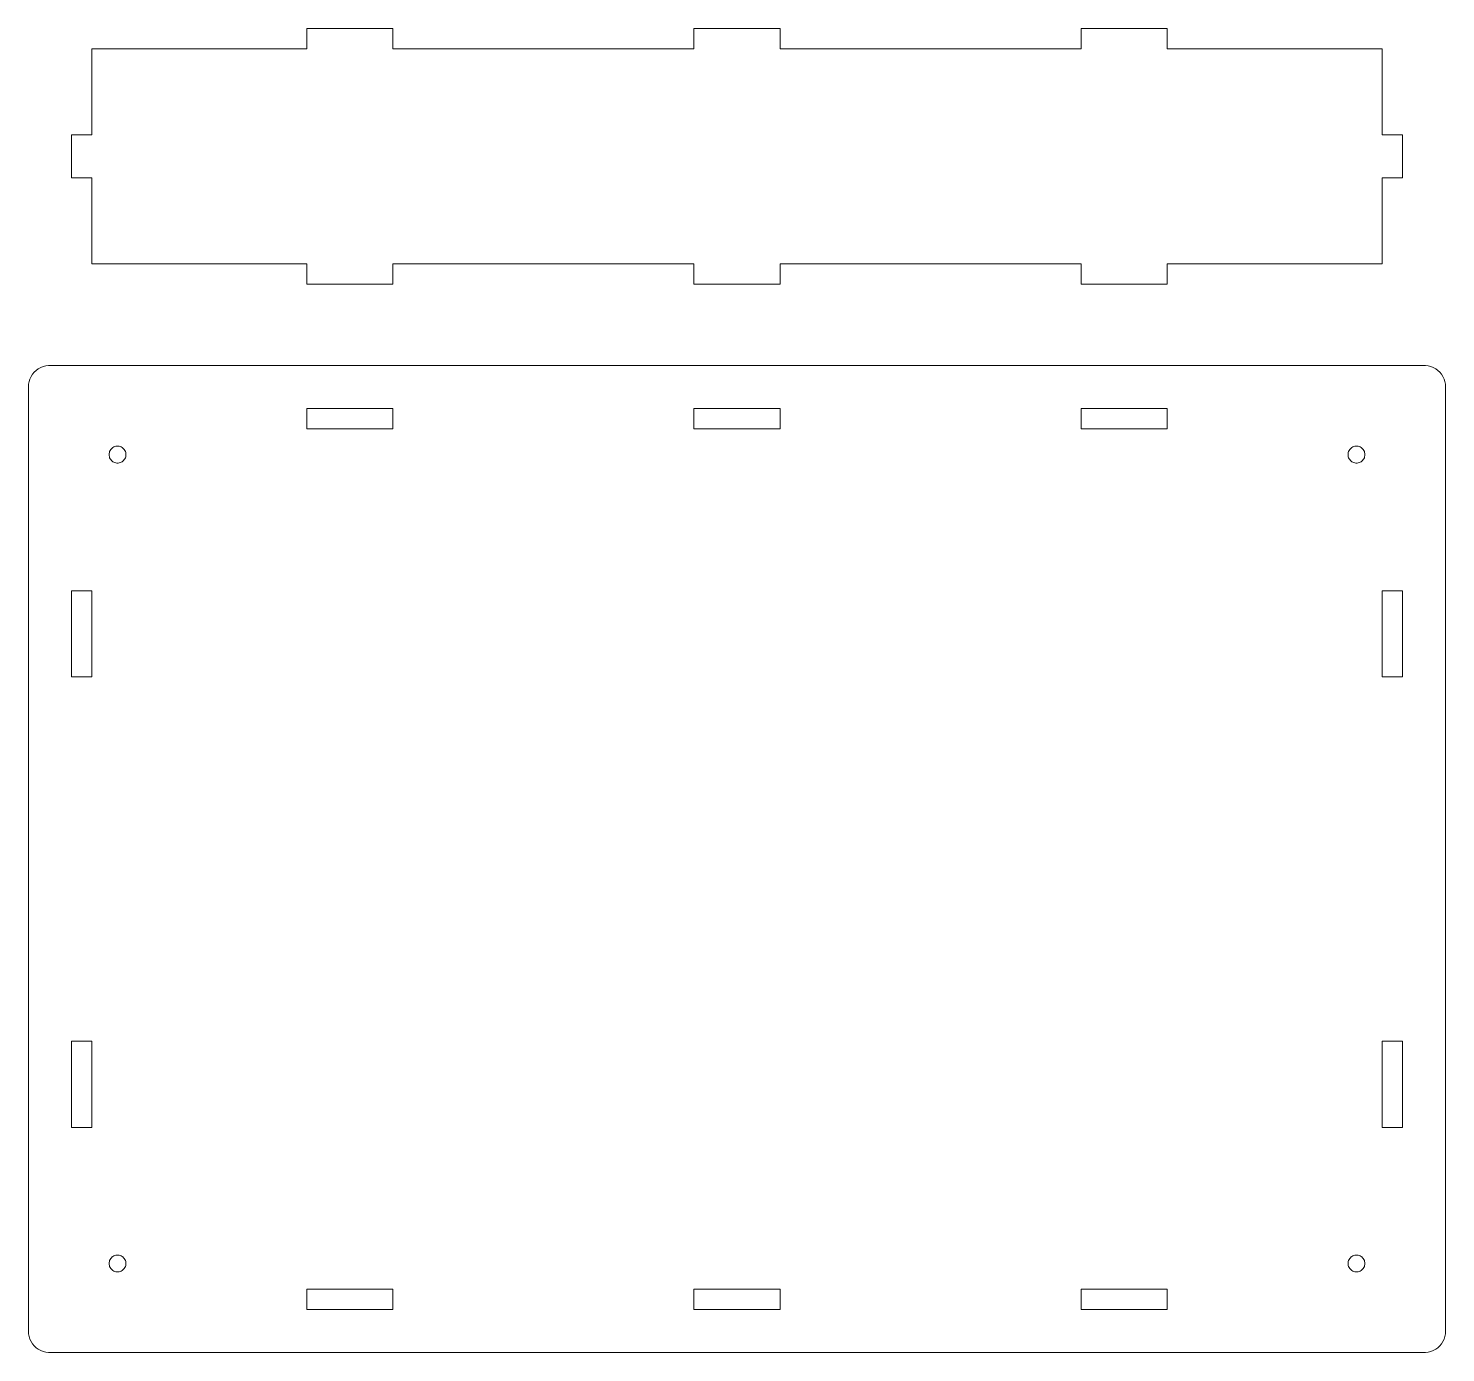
# Model space of a CAD drawing. Header units: millimetres. Extents: x -309 to 309, y -561 to 295.
# Drawn here: x -209.2 to 209.2, y -560.6 to -169.7 of the extents above; entities that cross this region are included whole.
import ezdxf

# ---------------------------------------------------------------- set-up
doc = ezdxf.new("R2010")
doc.units = ezdxf.units.MM
doc.layers.get('0').update_dxf_attribs({"linetype": 'CONTINUOUS', "lineweight": 0})

msp = doc.modelspace()

# ---------------------------------------------------------------- linework, layer by layer
for p, q in [((-127, -175.7), (-127, -169.7)), ((-127, -169.7), (-101.6, -169.7)), ((-101.6, -169.7), (-101.6, -175.7)), ((-12.7, -175.7), (-12.7, -169.7)), ((-12.7, -169.7), (12.7, -169.7)), ((12.7, -169.7), (12.7, -175.7)), ((101.6, -175.7), (101.6, -169.7)), ((101.6, -169.7), (127, -169.7)), ((127, -169.7), (127, -175.7)), ((-190.5, -201.1), (-190.5, -175.7)), ((-190.5, -175.7), (-127, -175.7)), ((-101.6, -175.7), (-12.7, -175.7)), ((12.7, -175.7), (101.6, -175.7)), ((127, -175.7), (190.5, -175.7)), ((190.5, -175.7), (190.5, -201.1)), ((-196.5, -213.8), (-196.5, -201.1)), ((-196.5, -201.1), (-190.5, -201.1)), ((190.5, -201.1), (196.5, -201.1)), ((196.5, -201.1), (196.5, -213.8)), ((-190.5, -213.8), (-196.5, -213.8)), ((-190.5, -239.2), (-190.5, -213.8)), ((196.5, -213.8), (190.5, -213.8)), ((190.5, -213.8), (190.5, -239.2)), ((-127, -239.2), (-190.5, -239.2)), ((-127, -245.2), (-127, -239.2)), ((-12.7, -239.2), (-101.6, -239.2)), ((-101.6, -239.2), (-101.6, -245.2)), ((-12.7, -245.2), (-12.7, -239.2)), ((101.6, -239.2), (12.7, -239.2)), ((12.7, -239.2), (12.7, -245.2)), ((101.6, -245.2), (101.6, -239.2)), ((190.5, -239.2), (127, -239.2)), ((127, -239.2), (127, -245.2)), ((-101.6, -245.2), (-127, -245.2)), ((12.7, -245.2), (-12.7, -245.2)), ((127, -245.2), (101.6, -245.2)), ((-208.415, -272.491), (-207.987, -271.818)), ((-207.987, -271.818), (-207.479, -271.203)), ((-207.479, -271.203), (-206.898, -270.657)), ((-206.898, -270.657), (-206.253, -270.189)), ((-206.253, -270.189), (-205.554, -269.804)), ((-205.554, -269.804), (-204.812, -269.511)), ((-204.812, -269.511), (-204.04, -269.312)), ((-204.04, -269.312), (-203.249, -269.213)), ((-203.249, -269.213), (-202.85, -269.213)), ((-202.85, -269.213), (-202.85, -269.2)), ((-202.85, -269.2), (202.85, -269.2)), ((202.85, -269.2), (202.85, -269.213)), ((202.85, -269.213), (203.249, -269.213)), ((203.249, -269.213), (204.04, -269.312)), ((204.04, -269.312), (204.812, -269.511)), ((204.812, -269.511), (205.554, -269.804)), ((205.554, -269.804), (206.253, -270.189)), ((206.253, -270.189), (206.898, -270.657)), ((206.898, -270.657), (207.479, -271.203)), ((207.479, -271.203), (207.987, -271.818)), ((207.987, -271.818), (208.415, -272.491)), ((-209.2, -275.55), (-209.15, -274.754)), ((-209.2, -554.25), (-209.2, -275.55)), ((-209.15, -274.754), (-209.001, -273.971)), ((-209.001, -273.971), (-208.754, -273.212)), ((-208.754, -273.212), (-208.415, -272.491)), ((208.415, -272.491), (208.754, -273.212)), ((208.754, -273.212), (209.001, -273.971)), ((209.001, -273.971), (209.15, -274.754)), ((209.15, -274.754), (209.2, -275.55)), ((209.2, -275.55), (209.2, -554.25)), ((-127, -287.9), (-127, -281.9)), ((-127, -281.9), (-101.6, -281.9)), ((-101.6, -281.9), (-101.6, -287.9)), ((-12.7, -287.9), (-12.7, -281.9)), ((-12.7, -281.9), (12.7, -281.9)), ((12.7, -281.9), (12.7, -287.9)), ((101.6, -287.9), (101.6, -281.9)), ((101.6, -281.9), (127, -281.9)), ((127, -281.9), (127, -287.9)), ((-101.6, -287.9), (-127, -287.9)), ((12.7, -287.9), (-12.7, -287.9)), ((127, -287.9), (101.6, -287.9)), ((-185.369, -295.52), (-185.35, -295.208)), ((-185.35, -295.832), (-185.369, -295.52)), ((-185.35, -295.208), (-185.291, -294.901)), ((-185.291, -296.139), (-185.35, -295.832)), ((-185.291, -294.901), (-185.194, -294.604)), ((-185.194, -296.436), (-185.291, -296.139)), ((-185.194, -294.604), (-185.061, -294.321)), ((-185.061, -296.719), (-185.194, -296.436)), ((-185.061, -294.321), (-184.894, -294.057)), ((-184.894, -296.983), (-185.061, -296.719)), ((-184.894, -294.057), (-184.695, -293.816)), ((-184.695, -297.224), (-184.894, -296.983)), ((-184.695, -293.816), (-184.467, -293.602)), ((-184.467, -293.602), (-184.214, -293.418)), ((-184.214, -293.418), (-183.94, -293.268)), ((-183.94, -293.268), (-183.649, -293.153)), ((-183.649, -293.153), (-183.346, -293.075)), ((-183.346, -293.075), (-183.036, -293.036)), ((-183.036, -293.036), (-182.724, -293.036)), ((-182.724, -293.036), (-182.414, -293.075)), ((-182.414, -293.075), (-182.111, -293.153)), ((-182.111, -293.153), (-181.82, -293.268)), ((-181.82, -293.268), (-181.546, -293.418)), ((-181.546, -293.418), (-181.293, -293.602)), ((-181.293, -293.602), (-181.065, -293.816)), ((-181.065, -293.816), (-180.866, -294.057)), ((-180.866, -296.983), (-181.065, -297.224)), ((-180.866, -294.057), (-180.699, -294.321)), ((-180.699, -296.719), (-180.866, -296.983)), ((-180.699, -294.321), (-180.566, -294.604)), ((-180.566, -296.436), (-180.699, -296.719)), ((-180.566, -294.604), (-180.469, -294.901)), ((-180.469, -296.139), (-180.566, -296.436)), ((-180.469, -294.901), (-180.41, -295.208)), ((-180.41, -295.832), (-180.469, -296.139)), ((-180.41, -295.208), (-180.391, -295.52)), ((-180.391, -295.52), (-180.41, -295.832)), ((180.391, -295.52), (180.41, -295.208)), ((180.41, -295.832), (180.391, -295.52)), ((180.41, -295.208), (180.469, -294.901)), ((180.469, -296.139), (180.41, -295.832)), ((180.469, -294.901), (180.566, -294.604)), ((180.566, -296.436), (180.469, -296.139)), ((180.566, -294.604), (180.699, -294.321)), ((180.699, -296.719), (180.566, -296.436)), ((180.699, -294.321), (180.866, -294.057)), ((180.866, -296.983), (180.699, -296.719)), ((180.866, -294.057), (181.065, -293.816)), ((181.065, -297.224), (180.866, -296.983)), ((181.065, -293.816), (181.293, -293.602)), ((181.293, -293.602), (181.546, -293.418)), ((181.546, -293.418), (181.82, -293.268)), ((181.82, -293.268), (182.111, -293.153)), ((182.111, -293.153), (182.414, -293.075)), ((182.414, -293.075), (182.724, -293.036)), ((182.724, -293.036), (183.036, -293.036)), ((183.036, -293.036), (183.346, -293.075)), ((183.346, -293.075), (183.649, -293.153)), ((183.649, -293.153), (183.94, -293.268)), ((183.94, -293.268), (184.214, -293.418)), ((184.214, -293.418), (184.467, -293.602)), ((184.467, -293.602), (184.695, -293.816)), ((184.695, -293.816), (184.894, -294.057)), ((184.894, -296.983), (184.695, -297.224)), ((184.894, -294.057), (185.061, -294.321)), ((185.061, -296.719), (184.894, -296.983)), ((185.061, -294.321), (185.194, -294.604)), ((185.194, -296.436), (185.061, -296.719)), ((185.194, -294.604), (185.291, -294.901)), ((185.291, -296.139), (185.194, -296.436)), ((185.291, -294.901), (185.35, -295.208)), ((185.35, -295.832), (185.291, -296.139)), ((185.35, -295.208), (185.369, -295.52)), ((185.369, -295.52), (185.35, -295.832)), ((-184.467, -297.438), (-184.695, -297.224)), ((-184.214, -297.622), (-184.467, -297.438)), ((-183.94, -297.772), (-184.214, -297.622)), ((-183.649, -297.887), (-183.94, -297.772)), ((-183.346, -297.965), (-183.649, -297.887)), ((-183.036, -298.004), (-183.346, -297.965)), ((-182.724, -298.004), (-183.036, -298.004)), ((-182.414, -297.965), (-182.724, -298.004)), ((-182.111, -297.887), (-182.414, -297.965)), ((-181.82, -297.772), (-182.111, -297.887)), ((-181.546, -297.622), (-181.82, -297.772)), ((-181.293, -297.438), (-181.546, -297.622)), ((-181.065, -297.224), (-181.293, -297.438)), ((181.293, -297.438), (181.065, -297.224)), ((181.546, -297.622), (181.293, -297.438)), ((181.82, -297.772), (181.546, -297.622)), ((182.111, -297.887), (181.82, -297.772)), ((182.414, -297.965), (182.111, -297.887)), ((182.724, -298.004), (182.414, -297.965)), ((183.036, -298.004), (182.724, -298.004)), ((183.346, -297.965), (183.036, -298.004)), ((183.649, -297.887), (183.346, -297.965)), ((183.94, -297.772), (183.649, -297.887)), ((184.214, -297.622), (183.94, -297.772)), ((184.467, -297.438), (184.214, -297.622)), ((184.695, -297.224), (184.467, -297.438)), ((-196.5, -361.1), (-196.5, -335.7)), ((-196.5, -335.7), (-190.5, -335.7)), ((-190.5, -335.7), (-190.5, -361.1)), ((190.5, -361.1), (190.5, -335.7)), ((190.5, -335.7), (196.5, -335.7)), ((196.5, -335.7), (196.5, -361.1)), ((-190.5, -361.1), (-196.5, -361.1)), ((196.5, -361.1), (190.5, -361.1)), ((-196.5, -494.1), (-196.5, -468.7)), ((-196.5, -468.7), (-190.5, -468.7)), ((-190.5, -468.7), (-190.5, -494.1)), ((190.5, -494.1), (190.5, -468.7)), ((190.5, -468.7), (196.5, -468.7)), ((196.5, -468.7), (196.5, -494.1)), ((-190.5, -494.1), (-196.5, -494.1)), ((196.5, -494.1), (190.5, -494.1)), ((-185.369, -534.28), (-185.35, -533.968)), ((-185.35, -534.592), (-185.369, -534.28)), ((-185.35, -533.968), (-185.291, -533.661)), ((-185.291, -534.899), (-185.35, -534.592)), ((-185.291, -533.661), (-185.194, -533.364)), ((-185.194, -535.196), (-185.291, -534.899)), ((-185.194, -533.364), (-185.061, -533.081)), ((-185.061, -535.479), (-185.194, -535.196)), ((-185.061, -533.081), (-184.894, -532.817)), ((-184.894, -535.743), (-185.061, -535.479)), ((-184.894, -532.817), (-184.695, -532.576)), ((-184.695, -532.576), (-184.467, -532.362)), ((-184.467, -532.362), (-184.214, -532.178)), ((-184.214, -532.178), (-183.94, -532.028)), ((-183.94, -532.028), (-183.649, -531.913)), ((-183.649, -531.913), (-183.346, -531.835)), ((-183.346, -531.835), (-183.036, -531.796)), ((-183.036, -531.796), (-182.724, -531.796)), ((-182.724, -531.796), (-182.414, -531.835)), ((-182.414, -531.835), (-182.111, -531.913)), ((-182.111, -531.913), (-181.82, -532.028)), ((-181.82, -532.028), (-181.546, -532.178)), ((-181.546, -532.178), (-181.293, -532.362)), ((-181.293, -532.362), (-181.065, -532.576)), ((-181.065, -532.576), (-180.866, -532.817)), ((-180.866, -532.817), (-180.699, -533.081)), ((-180.699, -535.479), (-180.866, -535.743)), ((-180.699, -533.081), (-180.566, -533.364)), ((-180.566, -535.196), (-180.699, -535.479)), ((-180.566, -533.364), (-180.469, -533.661)), ((-180.469, -534.899), (-180.566, -535.196)), ((-180.469, -533.661), (-180.41, -533.968)), ((-180.41, -534.592), (-180.469, -534.899)), ((-180.41, -533.968), (-180.391, -534.28)), ((-180.391, -534.28), (-180.41, -534.592)), ((180.391, -534.28), (180.41, -533.968)), ((180.41, -534.592), (180.391, -534.28)), ((180.41, -533.968), (180.469, -533.661)), ((180.469, -534.899), (180.41, -534.592)), ((180.469, -533.661), (180.566, -533.364)), ((180.566, -535.196), (180.469, -534.899)), ((180.566, -533.364), (180.699, -533.081)), ((180.699, -535.479), (180.566, -535.196)), ((180.699, -533.081), (180.866, -532.817)), ((180.866, -535.743), (180.699, -535.479)), ((180.866, -532.817), (181.065, -532.576)), ((181.065, -532.576), (181.293, -532.362)), ((181.293, -532.362), (181.546, -532.178)), ((181.546, -532.178), (181.82, -532.028)), ((181.82, -532.028), (182.111, -531.913)), ((182.111, -531.913), (182.414, -531.835)), ((182.414, -531.835), (182.724, -531.796)), ((182.724, -531.796), (183.036, -531.796)), ((183.036, -531.796), (183.346, -531.835)), ((183.346, -531.835), (183.649, -531.913)), ((183.649, -531.913), (183.94, -532.028)), ((183.94, -532.028), (184.214, -532.178)), ((184.214, -532.178), (184.467, -532.362)), ((184.467, -532.362), (184.695, -532.576)), ((184.695, -532.576), (184.894, -532.817)), ((184.894, -532.817), (185.061, -533.081)), ((185.061, -535.479), (184.894, -535.743)), ((185.061, -533.081), (185.194, -533.364)), ((185.194, -535.196), (185.061, -535.479)), ((185.194, -533.364), (185.291, -533.661)), ((185.291, -534.899), (185.194, -535.196)), ((185.291, -533.661), (185.35, -533.968)), ((185.35, -534.592), (185.291, -534.899)), ((185.35, -533.968), (185.369, -534.28)), ((185.369, -534.28), (185.35, -534.592)), ((-184.695, -535.984), (-184.894, -535.743)), ((-184.467, -536.198), (-184.695, -535.984)), ((-184.214, -536.382), (-184.467, -536.198)), ((-183.94, -536.532), (-184.214, -536.382)), ((-183.649, -536.647), (-183.94, -536.532)), ((-183.346, -536.725), (-183.649, -536.647)), ((-183.036, -536.764), (-183.346, -536.725)), ((-182.724, -536.764), (-183.036, -536.764)), ((-182.414, -536.725), (-182.724, -536.764)), ((-182.111, -536.647), (-182.414, -536.725)), ((-181.82, -536.532), (-182.111, -536.647)), ((-181.546, -536.382), (-181.82, -536.532)), ((-181.293, -536.198), (-181.546, -536.382)), ((-181.065, -535.984), (-181.293, -536.198)), ((-180.866, -535.743), (-181.065, -535.984)), ((181.065, -535.984), (180.866, -535.743)), ((181.293, -536.198), (181.065, -535.984)), ((181.546, -536.382), (181.293, -536.198)), ((181.82, -536.532), (181.546, -536.382)), ((182.111, -536.647), (181.82, -536.532)), ((182.414, -536.725), (182.111, -536.647)), ((182.724, -536.764), (182.414, -536.725)), ((183.036, -536.764), (182.724, -536.764)), ((183.346, -536.725), (183.036, -536.764)), ((183.649, -536.647), (183.346, -536.725)), ((183.94, -536.532), (183.649, -536.647)), ((184.214, -536.382), (183.94, -536.532)), ((184.467, -536.198), (184.214, -536.382)), ((184.695, -535.984), (184.467, -536.198)), ((184.894, -535.743), (184.695, -535.984)), ((-127, -547.9), (-127, -541.9)), ((-127, -541.9), (-101.6, -541.9)), ((-101.6, -541.9), (-101.6, -547.9)), ((-12.7, -547.9), (-12.7, -541.9)), ((-12.7, -541.9), (12.7, -541.9)), ((12.7, -541.9), (12.7, -547.9)), ((101.6, -547.9), (101.6, -541.9)), ((101.6, -541.9), (127, -541.9)), ((127, -541.9), (127, -547.9)), ((-101.6, -547.9), (-127, -547.9)), ((12.7, -547.9), (-12.7, -547.9)), ((127, -547.9), (101.6, -547.9)), ((-209.15, -555.046), (-209.2, -554.25)), ((-209.001, -555.829), (-209.15, -555.046)), ((-208.754, -556.588), (-209.001, -555.829)), ((209.001, -555.829), (208.754, -556.588)), ((209.15, -555.046), (209.001, -555.829)), ((209.2, -554.25), (209.15, -555.046)), ((-208.415, -557.309), (-208.754, -556.588)), ((-207.987, -557.982), (-208.415, -557.309)), ((-207.479, -558.597), (-207.987, -557.982)), ((-206.898, -559.143), (-207.479, -558.597)), ((-206.253, -559.611), (-206.898, -559.143)), ((-205.554, -559.996), (-206.253, -559.611)), ((-204.812, -560.289), (-205.554, -559.996)), ((-204.04, -560.488), (-204.812, -560.289)), ((-203.249, -560.587), (-204.04, -560.488)), ((-202.85, -560.587), (-203.249, -560.587)), ((-202.85, -560.6), (-202.85, -560.587)), ((202.85, -560.6), (-202.85, -560.6)), ((203.249, -560.587), (202.85, -560.587)), ((202.85, -560.587), (202.85, -560.6)), ((204.04, -560.488), (203.249, -560.587)), ((204.812, -560.289), (204.04, -560.488)), ((205.554, -559.996), (204.812, -560.289)), ((206.253, -559.611), (205.554, -559.996)), ((206.898, -559.143), (206.253, -559.611)), ((207.479, -558.597), (206.898, -559.143)), ((207.987, -557.982), (207.479, -558.597)), ((208.415, -557.309), (207.987, -557.982)), ((208.754, -556.588), (208.415, -557.309))]:
    msp.add_line(p, q)

doc.saveas('drawing.dxf')
